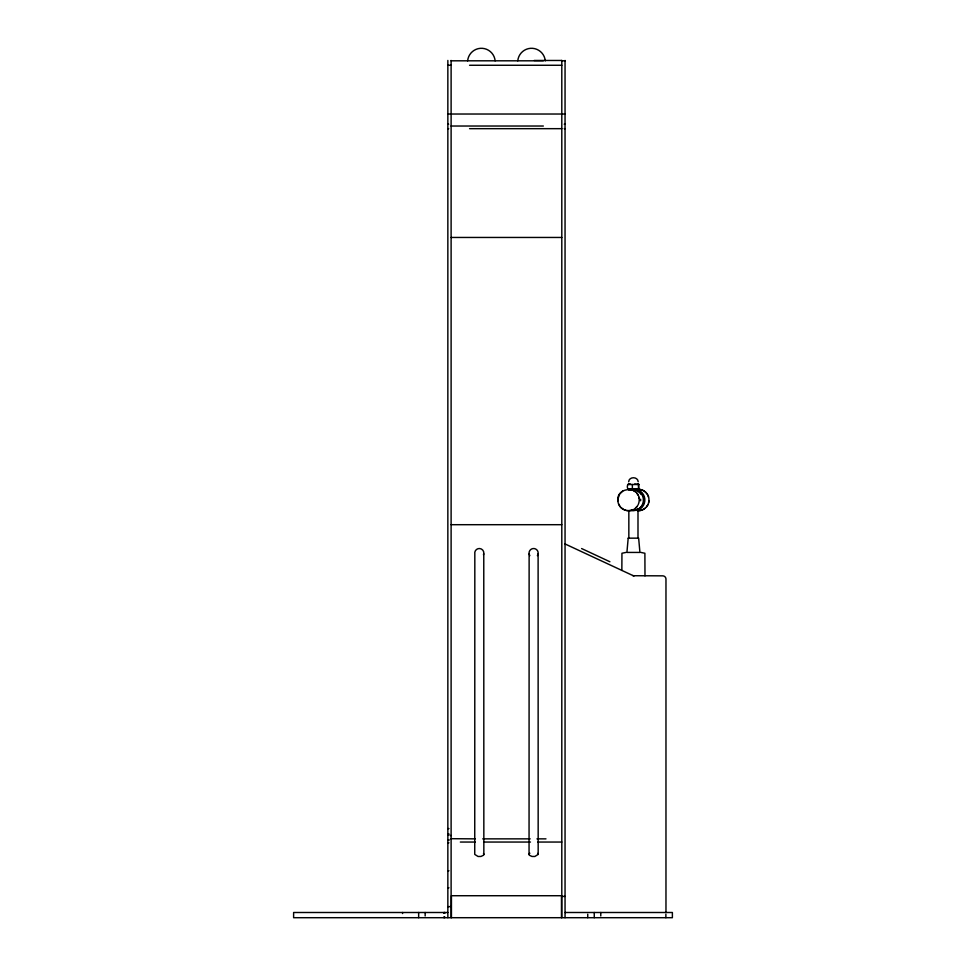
<?xml version="1.0" encoding="UTF-8"?>
<svg xmlns="http://www.w3.org/2000/svg" width="966" height="966" viewBox="0 0 966 966"><rect width="100%" height="100%" fill="white"/><g stroke="black" fill="none" stroke-linecap="round" stroke-linejoin="round"><path stroke-width="1.45" d="M529.054 854.427L529.126 553.904M529.851 853.195L529.416 853.582A5.011 2.282 0 0 0 529.416 855.272L531.964 856.456L534.862 856.48L538.171 854.403L538.11 553.904M628.842 538.159L628.842 510.471M640.627 500.799L640.627 499.217M628.661 481.768C628.951 476.407 637.886 476.407 638.188 481.768M637.355 489.351A10.698 10.674 -90 0 1 648.947 500.968C648.572 506.667 643.03 511.304 637.355 510.664M648.947 500.968L648.572 502.948M638.454 503.95L638.792 502.948A10.698 10.674 -90 0 0 639.154 499.048C638.562 485.222 616.006 487.299 617.89 500.968M647.8 504.916L646.604 506.752M638.55 489.267L638.55 484.063L638.683 489.231L628.214 489.267M629.518 488.989C626.584 490.788 626.584 482.541 629.518 484.328M636.075 507.573L636.811 506.752M622.684 491.054L619.592 494.157L617.89 499.048A10.698 10.674 -90 0 0 618.252 502.96A10.698 10.674 89.9 0 0 620.244 506.764M645.047 508.309L642.245 509.951M637.995 538.159L637.995 509.01L637.137 509.456M632.452 509.951L633.43 509.517A10.698 10.674 89.9 0 1 620.981 507.573M637.306 509.263L637.934 509.01M627.767 484.521L638.019 484.521M638.019 488.796L627.767 488.796M639.081 488.796L637.367 489.231M636.763 509.468L634.155 510.048M640.253 510.531L641.255 510.29M630.907 490.173L632.344 489.943A4.19 1.703 1.6 0 1 634.155 489.979L637.995 491.018L637.137 490.559M638.309 510.7L639.275 510.664M534.126 60.472L561.801 60.472M451.11 60.81L543.351 60.81M561.801 60.786L565.05 60.786M447.85 65.241L451.11 65.241M469.561 65.265L561.801 65.265M447.85 114.024L565.05 114.024M447.85 124.228L448.671 124.228M564.241 124.228L565.05 124.228M451.11 126.027L543.351 126.027M447.85 128.671L448.671 128.671M469.561 128.671L561.801 128.671M564.241 128.671L565.05 128.671M451.11 237.455L561.801 237.455M629.023 484.063L630.593 484.063M634.553 484.063L635.797 484.063M636.92 484.063L637.814 484.063M451.11 524.695L561.801 524.695M625.932 552.431L621.947 553.252L621.85 570.447M640.917 552.431L644.89 553.252L644.986 575.845M565.05 543.955L633.273 575.724L662.724 575.845A3.26 3.26 0 0 1 665.972 579.105L665.972 912.496M447.85 828.599L448.936 828.599M447.85 833.875L448.936 833.875M447.85 834.781L448.936 834.781M450.289 835.518L451.11 835.518M450.567 838.693L475.2 838.862M482.734 838.862L530.177 838.862M536.951 838.862L545.983 838.862M447.85 839.72L448.936 839.72M447.85 840.263L448.936 840.263M460.335 842.05L475.248 842.05M484.051 842.05L530.467 842.05M537.917 842.05L561.801 842.05M447.85 842.799L448.936 842.799M447.85 870.728L448.936 870.728M447.85 887.754L448.936 887.754M561.801 896.4L565.05 896.4M447.85 906.639L451.11 906.639M447.85 912.496L293.616 912.496L293.616 917.7L672.384 917.7L672.384 912.496L565.05 912.496M626.584 510.531L627.562 510.664M637.934 484.183L639.081 484.521M624.591 509.951L625.582 510.29M642.245 490.064L643.223 490.511M581.592 548.543L609.908 561.753M633.43 490.511L635.254 491.706M636.811 493.264L638.007 495.099M647.256 494.157L647.8 495.099M618.602 503.95L619.037 504.928M537.76 853.401L538.171 854.403M648.246 496.077L648.584 497.067M638.792 497.067L639.021 498.058M483.773 553.904L483.845 854.427M665.876 914.222L665.876 917.7M632.368 484.521L632.368 488.796M600.767 912.496L600.767 915.961M594.259 912.496L594.259 917.7M587.739 914.222L587.739 917.7M565.05 60.447L565.05 917.7M561.801 60.447L561.801 917.7M561.475 917.555L561.475 895.723L451.436 895.723L451.436 917.555M451.11 60.447L451.11 917.7M447.85 60.447L447.85 917.7M444.698 912.496L444.698 913.365M444.698 916.831L444.698 917.7M444.493 912.496L444.493 913.365M443.901 912.496L443.901 913.365M443.901 916.831L443.901 917.7M425.161 912.496L425.161 915.961M418.652 912.496L418.652 917.7M402.568 912.496L402.568 913.534M634.143 575.845A3.26 3.26 0 0 1 632.766 575.531M529.851 555.655A4.552 4.552 0 0 1 530.6 549.666A4.552 4.552 0 0 1 536.637 549.666A4.552 4.552 0 0 1 537.374 555.655M483.483 554.858A4.552 4.552 0 0 0 479.74 548.543A4.552 4.552 0 0 0 474.825 553.977L474.741 854.403L478.049 856.48L480.947 856.456L483.483 855.272A5.011 2.282 0 0 0 483.483 853.582M638.091 490.016A10.747 10.723 -90 0 1 638.091 510M638.007 504.916A10.698 10.674 -90 0 1 634.372 508.961M631.462 510.29A10.698 10.674 -90 0 1 628.528 510.712M623.613 509.517A10.698 10.674 -90 0 1 619.58 505.87M637.85 490.631A10.095 10.071 -90 0 1 637.85 509.396M638.212 491.561A10.095 10.071 -90 0 1 641.122 494.483M630.858 490.088A10.095 10.071 -90 0 1 634.529 490.088M628.745 490.016A10.747 10.723 -90 0 1 643.368 498.963A10.747 10.723 -90 0 1 630.738 510.567M638.321 489.315A10.698 10.674 89.8 0 1 641.255 489.726M644.153 491.054A10.698 10.674 89.8 0 1 646.592 493.252M517.776 60.858A13.802 13.802 0 0 1 545.271 60.858M467.641 60.858A13.802 13.802 0 0 1 495.135 60.858M628.19 538.159L626.91 552.431L639.927 552.431L638.647 538.159L628.19 538.159"/></g></svg>
